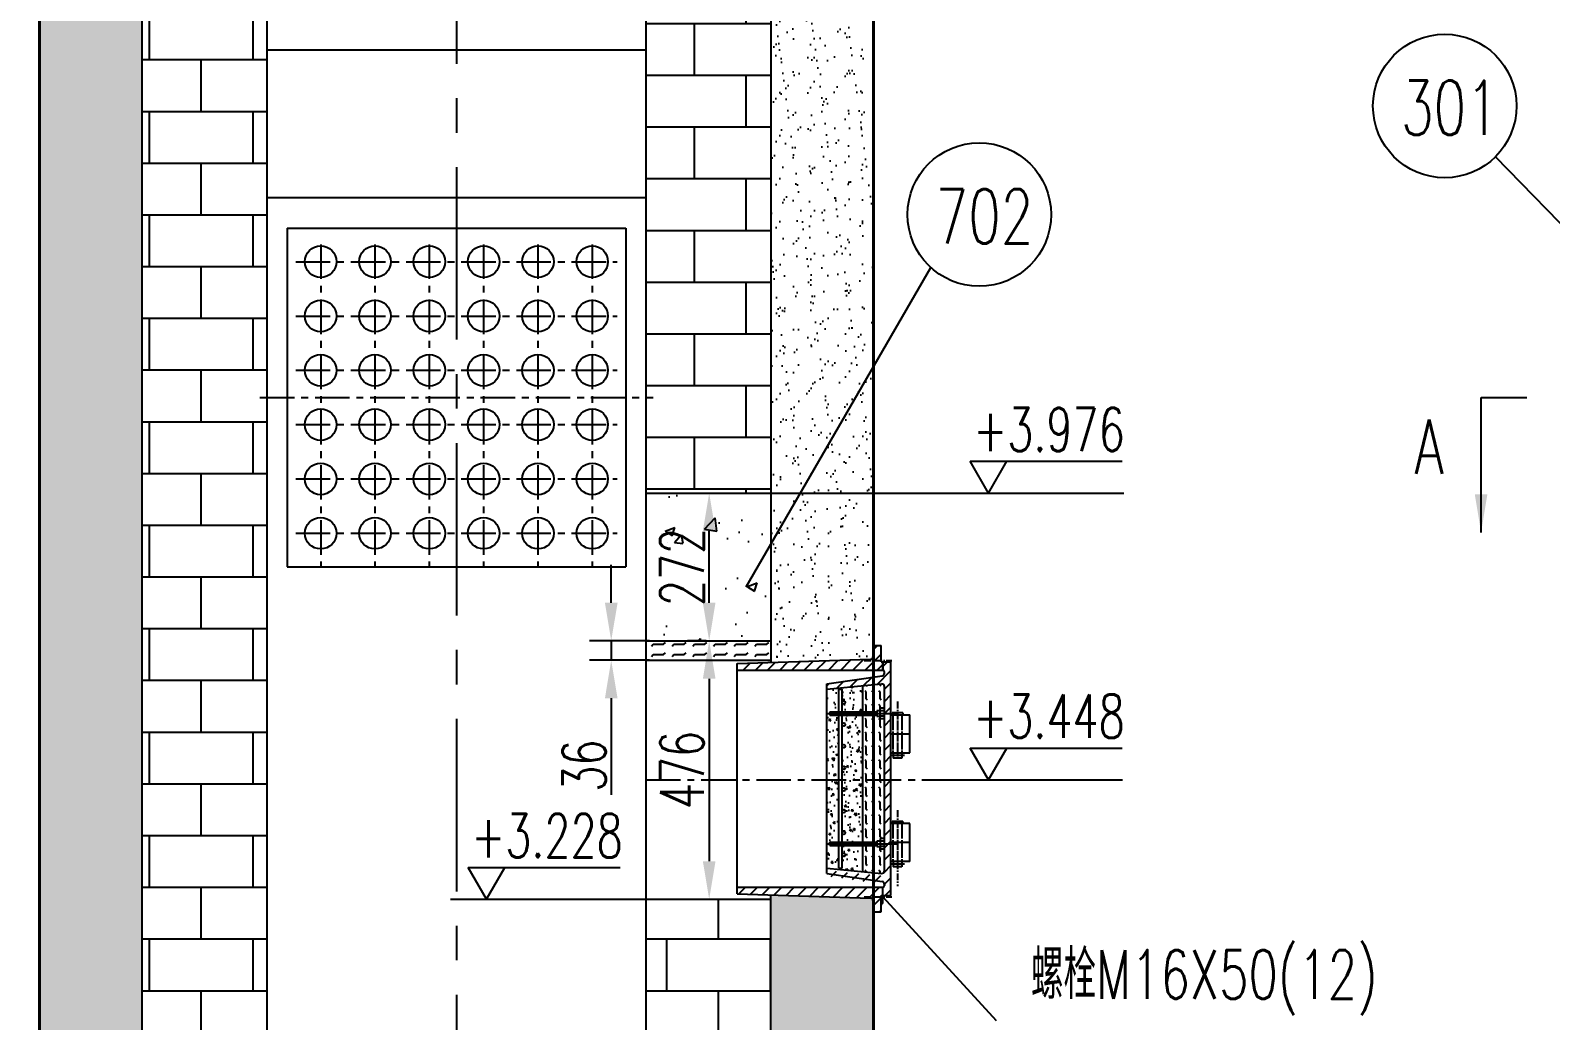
# Model space of a CAD drawing. Extents: x 27542 to 56237, y 49523 to 60382.
# Drawn here: x 33258 to 36057, y 53695 to 55518 of the extents above; entities that cross this region are included whole.
import ezdxf

# ---------------------------------------------------------------- set-up
doc = ezdxf.new("R2010")
doc.units = 0
doc.header["$LTSCALE"] = 2
doc.header["$PDMODE"] = 2
doc.linetypes.add('CENTER', pattern=[50.8, 31.75, -6.35, 6.35, -6.35])
doc.linetypes.add('DASHED', pattern=[19.05, 12.7, -6.35])
doc.layers.get('0').update_dxf_attribs({"linetype": 'CONTINUOUS'})
doc.layers.get('DEFPOINTS').update_dxf_attribs({"linetype": 'CONTINUOUS'})
for name, color, linetype in [('2虚线', 2, 'DASHED'), ('3中心线', 1, 'CENTER'), ('5文字标注', 4, 'CONTINUOUS'), ('6剖面线', 6, 'CONTINUOUS')]:
    doc.layers.add(name, color=color, linetype=linetype)
doc.styles.add('ABO', font='simplex.shx', dxfattribs={"width": 0.7, "bigfont": 'hzdx.shx'})
doc.styles.add('HZ', font='simplex.shx', dxfattribs={"width": 0.7, "bigfont": 'hzdx.shx'})
doc.dimstyles.new('1-20', dxfattribs={"dimscale": 20, "dimtxt": 4, "dimasz": 3.5, "dimexe": 2, "dimexo": 0.5, "dimgap": 0.5, "dimtad": 3, "dimdec": 4, "dimdsep": 46, "dimlunit": 6, "dimtxsty": 'ABO', "dimcen": 0.5, "dimclrd": 256, "dimclre": 256, "dimclrt": 256, "dimadec": 0, "dimazin": 0, "dimtfac": 1, "dimtdec": 4, "dimtmove": 0, "dimatfit": 3, "dimfxl": 0, "dimtolj": 1, "dimtzin": 0, "dimlwd": -1, "dimlwe": -1, "dimarcsym": 0})
pattern_1 = [(0, (-717.75, 1838.41), (0, 95.25), []), (90, (-717.75, 1838.41), (-190.5, 1e-14), [95.25, -95.25]), (90, (-622.5, 1838.41), (-190.5, 1e-14), [-95.25, 95.25])]
pattern_2 = [(127.5, (-717.75, 334.988), (-48.941324, -1.600031), [0, -38.608, 0, -43.18, 0, -41.275]), (97.5, (-717.75, 334.99), (-71.68251, 44.95233), [0, -20.828, 0, -34.798, 0, -13.335]), (57.5, (-717.75, 303.746), (-0.143718, 79.099237), [0, -12.7, 0, -45.72, 0, -59.69]), (47.5, (-717.75, 303.746), (-22.29293, 76.355645), [0, -6.35, 0, -29.972, 0, -34.29])]

# ---------------------------------------------------------------- blocks, each defined once
blk = doc.blocks.new('*D209')
at = {"layer": '5文字标注'}
for p, q in [((34327.1, 54464.1), (34327.1, 54534.1)), ((34397.5, 54394.1), (34287.1, 54394.1)), ((34327.1, 54394.1), (34327.1, 54358.1)), ((34397.5, 54358.1), (34287.1, 54358.1)), ((34327.1, 54288.1), (34327.1, 54110.1))]:
    blk.add_line(p, q, dxfattribs=at)
for points in [[(34315.5, 54464.1), (34338.8, 54464.1), (34327.1, 54394.1)], [(34315.5, 54288.1), (34338.8, 54288.1), (34327.1, 54358.1)]]:
    blk.add_solid(points, dxfattribs=at)
at = {"layer": 'DEFPOINTS', "color": 0}
for p in [(34327.1, 54394.1), (34407.5, 54394.1), (34407.5, 54358.1)]:
    blk.add_point(p, dxfattribs=at)
at = {"layer": '5文字标注', "insert": (34277.1, 54164.1), "char_height": 80, "attachment_point": 5, "rotation": 90, "style": 'ABO'}
blk.add_mtext('\\A1;36', dxfattribs=at)
blk = doc.blocks.new('*D210')
at = {"layer": '5文字标注'}
for p, q in [((34502.2, 54394.1), (34467.5, 54394.1)), ((34507.5, 54324.1), (34507.5, 53988.1)), ((34501.8, 53918.1), (34547.5, 53918.1))]:
    blk.add_line(p, q, dxfattribs=at)
for points in [[(34495.8, 54324.1), (34519.1, 54324.1), (34507.5, 54394.1)], [(34495.8, 53988.1), (34519.1, 53988.1), (34507.5, 53918.1)]]:
    blk.add_solid(points, dxfattribs=at)
at = {"layer": 'DEFPOINTS', "color": 0}
for p in [(34512.2, 54394.1), (34491.8, 53918.1), (34507.5, 53918.1)]:
    blk.add_point(p, dxfattribs=at)
at = {"layer": '5文字标注', "insert": (34457.5, 54156.1), "char_height": 80, "attachment_point": 5, "rotation": 90, "style": 'ABO'}
blk.add_mtext('\\A1;476', dxfattribs=at)
blk = doc.blocks.new('*D218')
at = {"layer": '5文字标注'}
for p, q in [((34516.1, 54666.1), (34547.5, 54666.1)), ((34507.5, 54464.1), (34507.5, 54596.1)), ((34497.5, 54394.1), (34467.5, 54394.1))]:
    blk.add_line(p, q, dxfattribs=at)
for points in [[(34495.8, 54596.1), (34519.1, 54596.1), (34507.5, 54666.1)], [(34495.8, 54464.1), (34519.1, 54464.1), (34507.5, 54394.1)]]:
    blk.add_solid(points, dxfattribs=at)
at = {"layer": 'DEFPOINTS', "color": 0}
for p in [(34506.1, 54666.1), (34507.5, 54666.1), (34507.5, 54394.1)]:
    blk.add_point(p, dxfattribs=at)
at = {"layer": '5文字标注', "insert": (34457.5, 54530.1), "char_height": 80, "attachment_point": 5, "rotation": 90, "style": 'ABO'}
blk.add_mtext('\\A1;272', dxfattribs=at)
blk = doc.blocks.new('*D226')
at = {"layer": '5文字标注'}
for p, q in [((33632.1, 56800.1), (32583.9, 56800.1)), ((32623.9, 50860.1), (32623.9, 56730.1)), ((33263.1, 50790.1), (32583.9, 50790.1))]:
    blk.add_line(p, q, dxfattribs=at)
for points in [[(32612.2, 56730.1), (32635.5, 56730.1), (32623.9, 56800.1)], [(32612.2, 50860.1), (32635.5, 50860.1), (32623.9, 50790.1)]]:
    blk.add_solid(points, dxfattribs=at)
at = {"layer": 'DEFPOINTS', "color": 0}
for p in [(32623.9, 56800.1), (33642.1, 56800.1), (33273.1, 50790.1)]:
    blk.add_point(p, dxfattribs=at)
at = {"layer": '5文字标注', "insert": (32566.2, 53795.1), "char_height": 80, "attachment_point": 5, "rotation": 90, "style": 'ABO'}
blk.add_mtext('\\A1;6,010', dxfattribs=at)

msp = doc.modelspace()

# ---------------------------------------------------------------- hatches: boundary and pattern name
at = {"layer": '6剖面线', "ltscale": 5}
h = msp.add_hatch(dxfattribs=at)
h.set_pattern_fill('AR-SAND', color=256, angle=90, style=0)
h.set_pattern_definition(pattern_2)
h.paths.add_polyline_path([(33463.13878, 56590.13406), (33692.13878, 56590.13406), (33692.13878, 56688.13406), (33275.13878, 56688.13406), (33275.13878, 52166.13406), (33463.13878, 52166.13406)])
at = {"layer": '6剖面线', "ltscale": 15}
h = msp.add_hatch(dxfattribs=at)
h.set_pattern_fill('BRICK', color=256, scale=15, style=0)
h.set_pattern_definition(pattern_1)
h.paths.add_polyline_path([(33463.13878, 52490.13406), (33693.13878, 52490.13406), (33693.13878, 56366.13406), (33463.13878, 56366.13406)])
at = {"layer": '6剖面线', "ltscale": 5}
h = msp.add_hatch(dxfattribs=at)
h.set_pattern_fill('AR-SAND', color=256, angle=90, style=0)
h.set_pattern_definition(pattern_2)
h.paths.add_polyline_path([(34809.13878, 55563.2915, 0.4048749125), (34804.29869, 55568.28895), (34621.13878, 55574.15006), (34621.13878, 54354.11806), (34804.29869, 54359.97918, 0.4048749125), (34809.13878, 54364.97662), (34809.13878, 54385.13406)])
at = {"layer": '6剖面线', "ltscale": 15}
h = msp.add_hatch(dxfattribs=at)
h.set_pattern_fill('BRICK', color=256, scale=15, style=0)
h.paths.add_polyline_path([(34391.13878, 54666.13406), (34621.30446, 54666.13406), (34621.77388, 55550.13406), (34391.13878, 55550.13406)])
h = msp.add_hatch(dxfattribs=at)
h.set_pattern_fill('AR-CONC', color=256, style=0)
h.set_pattern_definition([(50, (-717.75, 318.99), (182.18467, -15.9391), [19.05, -209.55]), (355, (-717.75, 318.99), (-35.2428, 191.05664), [15.24, -167.64]), (100.451, (-702.57, 317.66), (146.9425, 175.1167), [16.19, -178.09]), (46.1842, (-717.75, 369.79), (271.07904, -42.0423), [28.575, -314.325]), (96.6356, (-695.16, 366.28), (237.4042, 247.4256), [24.285, -267.135]), (351.184, (-717.75, 369.8), (237.4046, 247.4251), [22.86, -251.46]), (21, (-692.35, 357.09), (151.61488, -102.26552), [19.05, -209.55]), (326, (-692.35, 357.09), (61.80203, 184.18797), [15.24, -167.64]), (71.4514, (-679.72, 348.57), (213.4165, 81.92286), [16.19, -178.09]), (37.5, (-717.75, 318.99), (3.0886, 84.55504), [0, -165.608, 0, -170.18, 0, -168.275]), (7.5, (-717.75, 318.99), (66.81966, 100.18057), [0, -97.028, 0, -161.798, 0, -64.135]), (327.5, (-774.394, 318.99), (135.590595, -5.728744), [0, -63.5, 0, -198.12, 0, -262.89]), (317.5, (-799.79, 318.99), (148.12918, 25.4265), [0, -82.55, 0, -131.572, 0, -186.69])])
h.paths.add_polyline_path([(34391.13878, 54394.13406), (34621.13878, 54394.13406), (34621.13878, 54666.13406), (34391.13878, 54666.13406)])
at = {"layer": '6剖面线'}
h = msp.add_hatch(dxfattribs=at)
h.set_pattern_fill('FLEX', color=256, scale=3, style=0)
h.set_pattern_definition([(0, (0, 0), (0, 19.05), [19.05, -19.05]), (45, (19.05, 0), (1e-15, 19.0500082), [4.7625, -17.41578, 4.7625, -26.94078])])
h.paths.add_polyline_path([(34621.14091, 54358.13406), (34621.16003, 54394.13406), (34391.13878, 54394.13406), (34391.13878, 54358.13406)])
h = msp.add_hatch(dxfattribs=at)
h.set_pattern_fill('ANSI31', color=256, scale=5, style=0)
h.set_pattern_definition([(45, (25404.08, 47396.788), (-11.22532, 11.22532), [])])
h.paths.add_polyline_path([(34559.13878, 54352.13406), (34559.13878, 54340.13406), (34827.13878, 54340.13406), (34827.13878, 54355.13406), (34824.13878, 54355.13406), (34824.13878, 54385.13406), (34809.13878, 54385.13406), (34809.13878, 54364.97662, -0.4048749125), (34804.29869, 54359.97918)])
h.paths.add_polyline_path([(34804.29869, 53920.28895, -0.4048749125), (34809.13878, 53915.2915), (34809.13878, 53895.13406), (34824.13878, 53895.13406), (34824.13878, 53907.63406), (34824.13878, 53925.13406), (34827.13878, 53925.13406), (34827.13878, 53940.13406), (34559.13878, 53940.13406), (34559.13878, 53928.13406)])
h = msp.add_hatch(dxfattribs=at)
h.set_pattern_fill('ANSI31', color=256, scale=5, style=0)
h.set_pattern_definition([(45, (25304.06, 49089.281), (-11.22532, 11.22532), [])])
h.paths.add_polyline_path([(34842.13878, 54355.13406), (34827.13878, 54355.13406), (34827.13878, 54340.13406, -0.4142135624), (34830.13878, 54337.13406), (34830.13878, 54334.47054, -0.3732377825), (34825.84588, 54329.52079), (34724.13878, 54314.99121), (34724.13878, 54305.03882), (34824.66473, 54314.61273, -0.4423057686), (34830.13878, 54309.63525), (34830.13878, 54140.13406), (34842.13878, 54140.13406)])
h.paths.add_polyline_path([(34842.13878, 54140.13406), (34830.13878, 54140.13406), (34830.13878, 53966.63288, -0.4423057686), (34824.66473, 53961.6554), (34724.13878, 53971.2293), (34724.13878, 53961.27692), (34825.84588, 53946.74733, -0.3732377825), (34830.13878, 53941.79759), (34830.13878, 53939.13406, -0.4142135624), (34827.13878, 53936.13406), (34827.13878, 53921.13406), (34842.13878, 53921.13406), (34842.13878, 53942.13406)])
h = msp.add_hatch(dxfattribs=at)
h.set_pattern_fill('AR-CONC', color=256, scale=0.2, angle=90, style=0)
h.set_pattern_definition([(140, (31316.812, 51112.103), (3.18782, 36.43693), [3.81, -41.91]), (85, (31316.812, 51112.103), (-38.21133, -7.04857), [3.048, -33.528]), (190.451, (31317.078, 51115.14), (-35.02334, 29.3885), [3.238, -35.618]), (136.1842, (31306.652, 51112.103), (8.40847, 54.2158), [5.715, -62.865]), (186.6356, (31307.353, 51116.62), (-49.4851, 47.48085), [4.857, -53.427]), (81.184, (31306.65, 51112.103), (-49.485, 47.4809), [4.572, -50.292]), (111, (31309.192, 51117.183), (20.4531, 30.32298), [3.81, -41.91]), (56, (31309.192, 51117.183), (-36.8376, 12.3604), [3.048, -33.528]), (161.4514, (31310.897, 51119.71), (-16.38457, 42.6833), [3.238, -35.618]), (127.5, (31316.812, 51112.103), (-16.911008, 0.61772), [0, -33.1216, 0, -34.036, 0, -33.655]), (97.5, (31316.812, 51112.103), (-20.036115, 13.36393), [0, -19.4056, 0, -32.3596, 0, -12.827]), (57.5, (31316.812, 51100.775), (1.14575, 27.11812), [0, -12.7, 0, -39.624, 0, -52.578]), (47.5, (31316.812, 51095.695), (-5.0853, 29.62584), [0, -16.51, 0, -26.3144, 0, -37.338])])
h.paths.add_polyline_path([(34724.13878, 54140.13406), (34746.13878, 54140.13406), (34746.13878, 54257.13406), (34729.687, 54257.13406), (34729.687, 54263.13406), (34746.13878, 54263.13406), (34746.13878, 54305.13406), (34752.13878, 54305.13406), (34752.13878, 54280.13406, -1), (34758.13878, 54280.13406, -1), (34752.13878, 54280.13406), (34752.13878, 54263.13406), (34790.13878, 54263.13406), (34790.13878, 54311.32454), (34724.13878, 54305.03882)])
h.paths.add_polyline_path([(34752.13878, 54160.13406, -1), (34758.13878, 54160.13406, -1), (34752.13878, 54160.13406), (34752.13878, 54140.13406), (34790.13878, 54140.13406), (34790.13878, 54257.13406), (34752.13878, 54257.13406), (34752.13878, 54240.13406, -1), (34758.13878, 54240.13406, -1), (34752.13878, 54240.13406), (34752.13878, 54200.13406, -1), (34758.13878, 54200.13406, -1), (34752.13878, 54200.13406)], flags=17)
h.paths.add_polyline_path([(34746.13878, 54140.13406), (34724.13878, 54140.13406), (34724.13878, 53975.2293), (34790.13878, 53968.94359), (34790.13878, 54017.13406), (34752.13878, 54017.13406), (34752.13878, 54000.13406, -1), (34758.13878, 54000.13406, -1), (34752.13878, 54000.13406), (34752.13878, 53975.13406), (34746.13878, 53975.13406), (34746.13878, 54017.13406), (34729.687, 54017.13406), (34729.687, 54023.13406), (34746.13878, 54023.13406)])
h.paths.add_polyline_path([(34752.13878, 54040.13406, -1), (34758.13878, 54040.13406, -1), (34752.13878, 54040.13406), (34752.13878, 54023.13406), (34790.13878, 54023.13406), (34790.13878, 54140.13406), (34752.13878, 54140.13406), (34752.13878, 54120.13406, -1), (34758.13878, 54120.13406, -1), (34752.13878, 54120.13406), (34752.13878, 54080.13406, -1), (34758.13878, 54080.13406, -1), (34752.13878, 54080.13406)], flags=17)
h = msp.add_hatch(dxfattribs=at)
h.set_pattern_fill('FLEX', color=256, scale=2, angle=90, style=0)
h.set_pattern_definition([(90, (31316.812, 51112.103), (-12.7, 8e-16), [12.7, -12.7]), (135, (31316.812, 51124.803), (-12.700005, 2e-15), [3.175, -11.61052, 3.175, -17.96052])])
h.paths.add_polyline_path([(34830.13878, 54140.13406), (34790.13878, 54140.13406), (34790.13878, 54023.13406), (34816.19881, 54023.13406), (34816.19881, 54025.13406), (34822.13878, 54025.13406), (34822.13878, 54030.13406), (34830.13878, 54030.13406)])
h.paths.add_polyline_path([(34790.13878, 54140.13406), (34830.13878, 54140.13406), (34830.13878, 54250.13406), (34822.13878, 54250.13406), (34822.13878, 54255.13406), (34816.19881, 54255.13406), (34816.19881, 54257.13406), (34790.13878, 54257.13406)])
h.paths.add_polyline_path([(34830.13878, 54010.13406), (34822.13878, 54010.13406), (34822.13878, 54015.13406), (34816.19881, 54015.13406), (34816.19881, 54017.13406), (34790.13878, 54017.13406), (34790.13878, 53968.94359), (34824.66473, 53965.6554, 0.4423057686), (34830.13878, 53970.63288)])
h.paths.add_polyline_path([(34830.13878, 54309.63525, 0.4423057686), (34824.66473, 54314.61273), (34790.13878, 54311.32454), (34790.13878, 54263.13406), (34816.19881, 54263.13406), (34816.19881, 54265.13406), (34822.13878, 54265.13406), (34822.13878, 54270.13406), (34830.13878, 54270.13406)])
at = {"layer": '6剖面线', "ltscale": 15}
h = msp.add_hatch(dxfattribs=at)
h.set_pattern_fill('BRICK', color=256, scale=15, style=0)
h.set_pattern_definition(pattern_1)
h.paths.add_polyline_path([(34621.13878, 53918.13406), (34391.13878, 53918.13406), (34391.13878, 50790.13406), (34621.13878, 50790.13406)])
at = {"layer": '6剖面线', "ltscale": 5}
h = msp.add_hatch(dxfattribs=at)
h.set_pattern_fill('AR-SAND', color=256, angle=90, style=0)
h.set_pattern_definition(pattern_2)
h.paths.add_polyline_path([(34809.13878, 53915.2915, 0.4048749125), (34804.29869, 53920.28895), (34621.13878, 53926.15006), (34621.13878, 50790.13406), (34809.13878, 50790.13406)])

# ---------------------------------------------------------------- linework, layer by layer
for p, q in [((33273.13878, 56690.13406), (33273.13878, 52166.13406)), ((33275.13878, 56688.13406), (33275.13878, 52166.13406)), ((34809.13878, 50790.13406), (34809.13878, 56688.13406)), ((34811.13878, 50790.13406), (34811.13878, 56690.13406)), ((33463.13878, 56590.13406), (33463.13878, 52166.13406)), ((33693.13878, 56366.13406), (33693.13878, 50790.13406)), ((34391.13878, 50790.13406), (34391.13878, 56366.13406)), ((34621.13878, 55550.13406), (34621.13878, 54354.11806)), ((33693.13878, 55482.13406), (34391.13878, 55482.13406)), ((33693.13878, 55210.13406), (34391.13878, 55210.13406)), ((33730.13878, 55154.13406), (34354.13878, 55154.13406)), ((33730.13878, 55154.13406), (33730.13878, 54530.13406)), ((34354.13878, 55154.13406), (34354.13878, 54530.13406)), ((34391.13878, 54666.13406), (34621.13878, 54666.13406)), ((33730.13878, 54530.13406), (34354.13878, 54530.13406)), ((34391.13878, 54394.13406), (34621.13878, 54394.13406)), ((34391.13878, 54358.13406), (34621.13878, 54358.13406)), ((34559.13878, 54352.13406), (34804.29869, 54359.97918)), ((34809.13878, 54364.97662), (34809.13878, 54385.13406)), ((34824.13878, 54355.13406), (34824.13878, 54385.13406)), ((34559.13878, 53928.13406), (34559.13878, 54352.13406)), ((34559.13878, 54340.13406), (34827.13878, 54340.13406)), ((34824.13878, 54355.13406), (34827.13878, 54355.13406)), ((34827.13878, 54355.13406), (34842.13878, 54355.13406)), ((34827.13878, 54355.13406), (34827.13878, 54340.13406)), ((34827.13878, 54340.13406), (34827.13878, 54355.13406)), ((34830.13878, 54334.47054), (34830.13878, 54337.13406)), ((34842.13878, 53925.13406), (34842.13878, 54355.13406)), ((34724.13878, 54314.99121), (34825.84588, 54329.52079)), ((34724.13878, 53965.27692), (34724.13878, 54314.99121)), ((34724.13878, 54305.03882), (34824.66473, 54314.61273)), ((34746.13878, 53975.13406), (34746.13878, 54305.13406)), ((34746.13878, 54305.13406), (34752.13878, 54305.13406)), ((34752.13878, 53975.13406), (34752.13878, 54305.13406)), ((34790.13878, 53968.94359), (34790.13878, 54311.32454)), ((34830.13878, 53970.63288), (34830.13878, 54309.63525)), ((34842.13878, 54257.63406), (34876.63878, 54257.63406)), ((34864.13878, 54261.13406), (34844.13878, 54261.13406)), ((34876.63878, 54222.63406), (34876.63878, 54257.63406)), ((34842.13878, 54222.63406), (34876.63878, 54222.63406)), ((34842.13878, 54222.63406), (34876.63878, 54222.63406)), ((34876.63878, 54187.63406), (34876.63878, 54222.63406)), ((34842.13878, 54187.63406), (34876.63878, 54187.63406)), ((34862.13878, 54177.63406), (34846.13878, 54177.63406)), ((34876.63878, 54057.63406), (34842.13878, 54057.63406)), ((34864.13878, 54061.13406), (34844.13878, 54061.13406)), ((34876.63878, 54022.63406), (34876.63878, 54057.63406)), ((34876.63878, 54022.63406), (34842.13878, 54022.63406)), ((34876.63878, 54022.63406), (34842.13878, 54022.63406)), ((34876.63878, 53987.63406), (34876.63878, 54022.63406)), ((34724.13878, 53975.2293), (34824.66473, 53965.6554)), ((34746.13878, 53975.13406), (34752.13878, 53975.13406)), ((34876.63878, 53987.63406), (34842.13878, 53987.63406)), ((34862.13878, 53977.63406), (34846.13878, 53977.63406)), ((34559.13878, 53940.13406), (34827.13878, 53940.13406)), ((34724.13878, 53965.27692), (34825.84588, 53950.74733)), ((34827.13878, 53925.13406), (34827.13878, 53940.13406)), ((34827.13878, 53925.13406), (34827.13878, 53940.13406)), ((34830.13878, 53945.79759), (34830.13878, 53943.13406)), ((34842.13878, 53925.13406), (34842.13878, 53946.13406)), ((34391.13878, 53918.13406), (34621.13878, 53918.13406)), ((34559.13878, 53928.13406), (34804.29869, 53920.28895)), ((34621.13878, 50790.13406), (34621.13878, 53926.15006)), ((34809.13878, 53895.13406), (34809.13878, 53915.2915)), ((34824.13878, 53907.63406), (34824.13878, 53925.13406)), ((34824.13878, 53925.13406), (34827.13878, 53925.13406)), ((34827.13878, 53910.63406), (34827.13878, 53925.13406)), ((34827.13878, 53925.13406), (34842.13878, 53925.13406)), ((34824.13878, 53895.13406), (34824.13878, 53907.63406))]:
    msp.add_line(p, q)
at = {"ltscale": 0.01}
for p, q in [((34809.13878, 54385.13406), (34824.13878, 54385.13406)), ((34729.687, 54263.13406), (34729.687, 54257.13406)), ((34729.687, 54263.13406), (34816.19881, 54263.13406)), ((34729.687, 54257.13406), (34816.19881, 54257.13406)), ((34822.13878, 54265.13406), (34816.19881, 54265.13406)), ((34816.19881, 54265.13406), (34816.19881, 54255.13406)), ((34816.19881, 54255.13406), (34822.13878, 54255.13406)), ((34822.13878, 54250.13406), (34822.13878, 54270.13406)), ((34830.13878, 54270.13406), (34822.13878, 54270.13406)), ((34830.13878, 54265.13406), (34822.13878, 54265.13406)), ((34830.13878, 54255.13406), (34822.13878, 54255.13406)), ((34830.13878, 54250.13406), (34822.13878, 54250.13406)), ((34729.687, 54017.13406), (34729.687, 54023.13406)), ((34729.687, 54023.13406), (34816.19881, 54023.13406)), ((34822.13878, 54025.13406), (34816.19881, 54025.13406)), ((34816.19881, 54025.13406), (34816.19881, 54015.13406)), ((34830.13878, 54030.13406), (34822.13878, 54030.13406)), ((34822.13878, 54030.13406), (34822.13878, 54010.13406)), ((34830.13878, 54025.13406), (34822.13878, 54025.13406)), ((34729.687, 54017.13406), (34816.19881, 54017.13406)), ((34816.19881, 54015.13406), (34822.13878, 54015.13406)), ((34830.13878, 54015.13406), (34822.13878, 54015.13406)), ((34830.13878, 54010.13406), (34822.13878, 54010.13406)), ((34827.13878, 53925.13406), (34827.13878, 53925.13406)), ((34827.13878, 53910.63406), (34827.13878, 53910.63406)), ((34809.13878, 53895.13406), (34824.13878, 53895.13406))]:
    msp.add_line(p, q, dxfattribs=at)
at = {"ltscale": 0.2}
for p, q in [((34844.13878, 54261.13406), (34844.13878, 54257.63406)), ((34864.13878, 54261.13406), (34864.13878, 54257.63406)), ((34846.13878, 54187.63406), (34846.13878, 54177.63406)), ((34862.13878, 54187.63406), (34862.13878, 54177.63406)), ((34844.13878, 54061.13406), (34844.13878, 54057.63406)), ((34864.13878, 54061.13406), (34864.13878, 54057.63406)), ((34846.13878, 53987.63406), (34846.13878, 53977.63406)), ((34862.13878, 53987.63406), (34862.13878, 53977.63406))]:
    msp.add_line(p, q, dxfattribs=at)
for centre, radius in [((33792.13878, 55092.13406), 29), ((33892.13878, 55092.13406), 29), ((33992.13878, 55092.13406), 29), ((34092.13878, 55092.13406), 29), ((34192.13878, 55092.13406), 29), ((34292.13878, 55092.13406), 29), ((33792.13878, 54992.13406), 29), ((33892.13878, 54992.13406), 29), ((33992.13878, 54992.13406), 29), ((34092.13878, 54992.13406), 29), ((34192.13878, 54992.13406), 29), ((34292.13878, 54992.13406), 29), ((33792.13878, 54892.13406), 29), ((33892.13878, 54892.13406), 29), ((33992.13878, 54892.13406), 29), ((34092.13878, 54892.13406), 29), ((34192.13878, 54892.13406), 29), ((34292.13878, 54892.13406), 29), ((33792.13878, 54792.13406), 29), ((33892.13878, 54792.13406), 29), ((33992.13878, 54792.13406), 29), ((34092.13878, 54792.13406), 29), ((34192.13878, 54792.13406), 29), ((34292.13878, 54792.13406), 29), ((33792.13878, 54692.13406), 29), ((33892.13878, 54692.13406), 29), ((33992.13878, 54692.13406), 29), ((34092.13878, 54692.13406), 29), ((34192.13878, 54692.13406), 29), ((34292.13878, 54692.13406), 29), ((33792.13878, 54592.13406), 29), ((33892.13878, 54592.13406), 29), ((33992.13878, 54592.13406), 29), ((34092.13878, 54592.13406), 29), ((34192.13878, 54592.13406), 29), ((34292.13878, 54592.13406), 29), ((34755.13878, 54280.13406), 3), ((34755.13878, 54240.13406), 3), ((34755.13878, 54200.13406), 3), ((34755.13878, 54160.13406), 3), ((34755.13878, 54120.13406), 3), ((34755.13878, 54120.13406), 3), ((34755.13878, 54080.13406), 3), ((34755.13878, 54040.13406), 3), ((34755.13878, 54000.13406), 3)]:
    msp.add_circle(centre, radius)
for centre, radius, start, end in [((34804.13878, 54364.97662), 5, 271.83283951, 0), ((34825.13878, 54334.47054), 5, 278.13010235, 0), ((34827.13878, 54337.13406), 3, 0, 90), ((34825.13878, 54309.63525), 5, 0, 95.44033203), ((34825.13878, 53970.63288), 5, 264.55966797, 0), ((34825.13878, 53945.79759), 5, 0, 81.86989765), ((34827.13878, 53943.13406), 3, 270, 0), ((34804.13878, 53915.2915), 5, 0, 88.16716049), ((34827.13878, 53907.63406), 3, 90, 180)]:
    msp.add_arc(centre, radius, start, end)
at = {"layer": '2虚线', "ltscale": 0.2}
for p, q in [((34845.88878, 54257.63406), (34845.88878, 54222.63406)), ((34862.38878, 54257.63406), (34862.38878, 54222.63406)), ((34845.88878, 54222.63406), (34845.88878, 54187.63406)), ((34862.38878, 54222.63406), (34862.38878, 54187.63406)), ((34845.88878, 54057.63406), (34845.88878, 54022.63406)), ((34845.88878, 54057.63406), (34845.88878, 54022.63406)), ((34862.38878, 54057.63406), (34862.38878, 54022.63406)), ((34862.38878, 54057.63406), (34862.38878, 54022.63406)), ((34845.88878, 54022.63406), (34845.88878, 53987.63406)), ((34845.88878, 54022.63406), (34845.88878, 53987.63406)), ((34862.38878, 54022.63406), (34862.38878, 53987.63406)), ((34862.38878, 54022.63406), (34862.38878, 53987.63406))]:
    msp.add_line(p, q, dxfattribs=at)
at = {"layer": '2虚线'}
for p, q in [((34845.88878, 54257.63406), (34845.88878, 54187.63406)), ((34862.38878, 54257.63406), (34862.38878, 54187.63406)), ((34845.88878, 54057.63406), (34845.88878, 53987.63406)), ((34862.38878, 54057.63406), (34862.38878, 53987.63406))]:
    msp.add_line(p, q, dxfattribs=at)
at = {"layer": '3中心线', "ltscale": 5}
msp.add_line((34042.13878, 56790.13406), (34042.13878, 50690.13406), dxfattribs=at)
at = {"layer": '3中心线'}
for p, q in [((33792.13878, 55124.07432), (33792.13878, 54530.13406)), ((33892.13878, 55124.07432), (33892.13878, 54530.13406)), ((33992.13878, 55124.07432), (33992.13878, 54530.13406)), ((34092.13878, 55124.07432), (34092.13878, 54530.13406)), ((34192.13878, 55124.07432), (34192.13878, 54530.13406)), ((34292.13878, 55124.07432), (34292.13878, 54530.13406)), ((33746.13878, 55092.13406), (34338.13878, 55092.13406)), ((33746.13878, 55092.13406), (34338.13878, 55092.13406)), ((33746.13878, 54992.13406), (34338.13878, 54992.13406)), ((33746.13878, 54992.13406), (34338.13878, 54992.13406)), ((33746.13878, 54892.13406), (34338.13878, 54892.13406)), ((33746.13878, 54892.13406), (34338.13878, 54892.13406)), ((33680.13878, 54842.13406), (34404.13878, 54842.13406)), ((33746.13878, 54792.13406), (34338.13878, 54792.13406)), ((33746.13878, 54792.13406), (34338.13878, 54792.13406)), ((33746.13878, 54692.13406), (34338.13878, 54692.13406)), ((33746.13878, 54692.13406), (34338.13878, 54692.13406)), ((33746.13878, 54592.13406), (34338.13878, 54592.13406)), ((34867.02517, 54182.63406), (34840.68458, 54182.63406)), ((34391.13878, 54138.13406), (34908.87359, 54138.13406)), ((34867.02517, 53982.63406), (34840.68458, 53982.63406))]:
    msp.add_line(p, q, dxfattribs=at)
at = {"layer": '3中心线', "ltscale": 0.2}
for p, q in [((34792.90597, 54357.63406), (34843.58767, 54357.63406)), ((34854.13878, 54282.10638), (34854.13878, 54222.63406)), ((34854.13878, 54282.10638), (34854.13878, 54177.16557)), ((34854.13878, 54247.10638), (34854.13878, 54187.63406)), ((34854.13878, 54082.10638), (34854.13878, 53981.16557)), ((34854.13878, 54082.10638), (34854.13878, 53977.16557)), ((34854.13878, 54082.10638), (34854.13878, 54022.63406)), ((34854.13878, 54047.10638), (34854.13878, 53987.63406)), ((34854.13878, 54047.10638), (34854.13878, 53942.16557)), ((34792.90597, 53922.63406), (34843.58767, 53922.63406))]:
    msp.add_line(p, q, dxfattribs=at)
at = {"layer": '3中心线', "ltscale": 2}
for p, q in [((34725.87142, 54260.13406), (34856.15622, 54260.13406)), ((34725.87142, 54020.13406), (34856.15622, 54020.13406))]:
    msp.add_line(p, q, dxfattribs=at)
at = {"layer": '5文字标注'}
for p, q in [((36259.41259, 54972.25814), (35955.01114, 55285.274)), ((34575.85082, 54493.26363), (34915.38283, 55081.72732)), ((34827.13878, 53922.63406), (35035.673, 53694.6477))]:
    msp.add_line(p, q, dxfattribs=at)
at = {"layer": '5文字标注', "ltscale": 0.1}
for p, q in [((35021.54686, 54666.13406), (34987.79686, 54724.59078)), ((34987.79686, 54724.59078), (35267.95063, 54724.59078)), ((35021.54686, 54666.13406), (35055.29686, 54724.59078)), ((34621.13878, 54666.13406), (35271.05554, 54666.13406)), ((35021.54686, 54138.13406), (34987.79686, 54196.59078)), ((34987.79686, 54196.59078), (35267.95063, 54196.59078)), ((35021.54686, 54138.13406), (35055.29686, 54196.59078)), ((34908.87359, 54138.13406), (35268.77291, 54138.13406)), ((34097.24544, 53918.13406), (34063.49544, 53976.59078)), ((34063.49544, 53976.59078), (34343.64922, 53976.59078)), ((34097.24544, 53918.13406), (34130.99544, 53976.59078)), ((34031.23946, 53918.13406), (34391.13878, 53918.13406))]:
    msp.add_line(p, q, dxfattribs=at)
at = {"layer": '5文字标注'}
for centre in [(35861.79696, 55378.91316), (35004.83561, 55178.96607)]:
    msp.add_circle(centre, 132.1256, dxfattribs=at)

# ---------------------------------------------------------------- texts
at = {"layer": '5文字标注', "width": 0.7}
for s, height, style, p in [('301', 100, 'HZ', (35781.36907, 55325.60371)), ('702', 100, 'HZ', (34924.40772, 55125.65662)), ('+3.976', 80, 'ABO', (34994.01427, 54743.17146)), ('A', 100, 'HZ', (35806.06903, 54701.42279)), ('+3.448', 80, 'ABO', (34994.01427, 54215.17146)), ('+3.228', 80, 'ABO', (34069.71286, 53995.17146)), ('螺栓M16X50(12)', 90, 'HZ', (35099.99171, 53734.44367))]:
    msp.add_text(s, height=height, dxfattribs=dict(at, style=style)).set_placement(p)

# ---------------------------------------------------------------- dimensions: what is measured, and where the dimension line sits
at = {"layer": '5文字标注'}
for base, p1, p2, picture, middle in [((32623.86, 56800.13406), (33273.13878, 50790.13406), (33642.13878, 56800.13406), '*D226', (32566.24096, 53795.13406)), ((34507.46613, 54666.13406), (34507.46613, 54394.13406), (34506.13878, 54666.13406), '*D218', (34457.46613, 54530.13406)), ((34507.46613, 53918.13406), (34512.17285, 54394.13406), (34491.83868, 53918.13406), '*D210', (34457.46613, 54156.13406))]:
    dim = msp.add_linear_dim(base=base, p1=p1, p2=p2, angle=90, dimstyle='1-20', dxfattribs=at)
    dim.commit()
    dim.dimension.update_dxf_attribs({"geometry": picture, "text_midpoint": middle})
dim = msp.add_linear_dim(base=(34327.13296, 54394.13406), p1=(34407.49682, 54358.13406), p2=(34407.49682, 54394.13406), angle=90, dimstyle='1-20', dxfattribs=at)
dim.commit()
dim.dimension.update_dxf_attribs({"geometry": '*D209', "text_midpoint": (34327.13296, 54164.13406), "dimtype": 160})

# ---------------------------------------------------------------- leaders
msp.add_leader([(35928.73627, 54593.46989), (35928.73627, 54842.13406), (36012.89062, 54842.13406)], dimstyle='1-20', dxfattribs=at)

doc.saveas('drawing.dxf')
